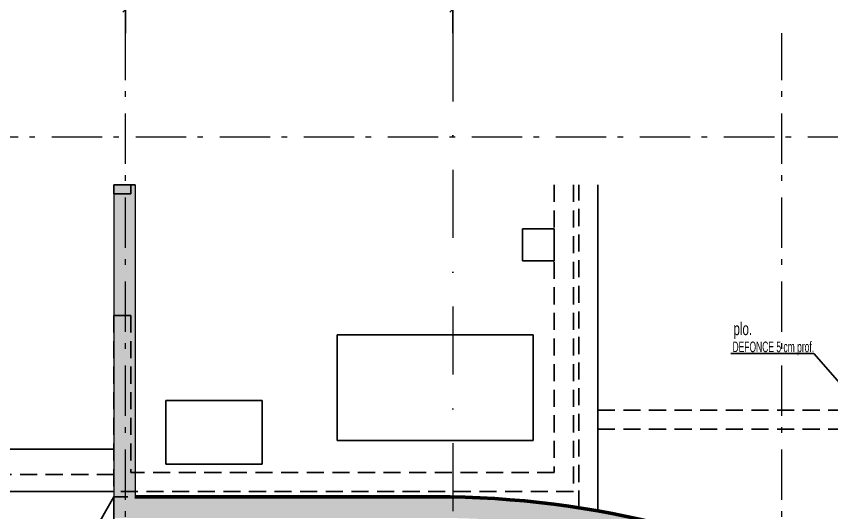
# Model space of a CAD drawing. Header units: centimetres. Extents: x 13865 to 22908, y -23237 to -19037.
# Drawn here: x 14992 to 15762, y -20922 to -20453 of the extents above; entities that cross this region are included whole.
import ezdxf

# ---------------------------------------------------------------- set-up
doc = ezdxf.new("R2010")
doc.units = ezdxf.units.CM
doc.header["$LTSCALE"] = 25.4
doc.header["$PDMODE"] = 1
doc.header["$PDSIZE"] = -2
for name, pattern in [('CACHEX2', [19.049999999999997, 12.7, -6.35]), ('Style de ligne -6', [1.0416400000000001, 0.625, -0.20828, 0.06943000000000005, -0.13893]), ('TIRETPTX2', [50.8, 25.4, -12.7, 0, -12.7])]:
    doc.linetypes.add(name, pattern=pattern)
for name, color, linetype in [('01_cote_gen', 4, 'Continuous'), ('01_linteaux', 2, 'Continuous'), ('01_murs_sup', 2, 'CACHEX2'), ('01_poch_murs', 253, 'Continuous'), ('01_texte', 230, 'Continuous'), ('AA_COTES', 2, 'Continuous')]:
    doc.layers.add(name, color=color, linetype=linetype)
doc.layers.add('01_murs_coup', color=5, linetype='Continuous', lineweight=60)
doc.layers.add('B Général', color=7, linetype='Continuous', lineweight=5)
doc.styles.add('ARIAL NA', font='ARIALN.TTF')
doc.styles.add('STYLE2', font='ARIALN.TTF')
doc.dimstyles.new('JB50', dxfattribs={"dimscale": 0.1, "dimtxt": 150, "dimasz": 15, "dimexe": 0.1, "dimexo": 0.1, "dimgap": 0.09, "dimtad": 1, "dimdec": 1, "dimdsep": 46, "dimtxsty": 'STYLE2', "dimblk1": 'BOND_G', "dimblk2": 'BOND_D', "dimsah": 1, "dimcen": 1.5, "dimdle": 0.01, "dimse1": 1, "dimse2": 1, "dimclrd": 4, "dimclre": 2, "dimclrt": 6, "dimazin": 2, "dimtfac": 2.333333333333333, "dimtdec": 1, "dimtix": 1, "dimtmove": 2, "dimatfit": 3, "dimldrblk": 'BOND_G', "dimfxl": 1, "dimtolj": 1, "dimtzin": 0, "dimarcsym": 0})

# ---------------------------------------------------------------- blocks, each defined once
blk = doc.blocks.new('BOND_G')
at = {"layer": 'AA_COTES', "color": 0}
for p, q in [((0, -5), (0, 14.99999999999999)), ((5, 0), (-5, 0)), ((1.767766952966312, 1.767766952966312), (-1.767766952966426, -1.767766952966426))]:
    blk.add_line(p, q, dxfattribs=at)
blk = doc.blocks.new('BOND_D')
at = {"layer": 'AA_COTES', "color": 0}
for p, q in [((5, 0), (-5, 0)), ((-1.767766952966312, -1.767766952966312), (1.767766952966426, 1.767766952966426)), ((0, 5), (0, -15))]:
    blk.add_line(p, q, dxfattribs=at)
blk = doc.blocks.new('*D267')
at = {"layer": '01_cote_gen', "color": 4, "lineweight": -2, "ltscale": 3, "transparency": 16777216}
blk.add_line((15096.20779611561, -20446.12489607877), (15402.25606408102, -20446.12489607877), dxfattribs=at)
at = {"layer": 'Defpoints', "color": 0, "ltscale": 3, "transparency": 16777216}
for p in [(15403.75606408102, -20446.12489607877), (15094.70779611561, -20656.53841644669), (15403.75606408102, -20656.53841644669)]:
    blk.add_point(p, dxfattribs=at)
at = {"layer": '01_cote_gen', "color": 4, "lineweight": -2, "ltscale": 3, "transparency": 16777216, "xscale": 1.5, "yscale": 1.5, "zscale": 1.5, "rotation": 180}
blk.add_blockref('BOND_G', (15094.70779611561, -20446.12489607877), dxfattribs=at)
at = {"layer": '01_cote_gen', "color": 4, "lineweight": -2, "ltscale": 3, "transparency": 16777216, "xscale": 1.5, "yscale": 1.5, "zscale": 1.5}
blk.add_blockref('BOND_D', (15403.75606408102, -20446.12489607877), dxfattribs=at)
at = {"layer": '01_cote_gen', "color": 6, "ltscale": 3, "transparency": 16777216, "insert": (15249.23193009832, -20438.45730126294), "char_height": 15, "attachment_point": 5, "style": 'STYLE2'}
blk.add_mtext('\\A1;309', dxfattribs=at)
blk = doc.blocks.new('*D382')
at = {"layer": '01_cote_gen', "color": 4, "lineweight": -2, "transparency": 16777216}
blk.add_line((15082.1355906872, -21003.07945012191), (14785.84209912176, -21003.07945012191), dxfattribs=at)
at = {"layer": 'Defpoints', "color": 0, "transparency": 16777216}
for p in [(14784.34209912176, -20901.7727391381), (15083.6355906872, -20926.77273897084), (14784.34209912176, -21003.07945012191)]:
    blk.add_point(p, dxfattribs=at)
at = {"layer": '01_cote_gen', "color": 4, "lineweight": -2, "transparency": 16777216, "xscale": 1.5, "yscale": 1.5, "zscale": 1.5, "rotation": 180}
blk.add_blockref('BOND_D', (14784.34209912176, -21003.07945012191), dxfattribs=at)
at = {"layer": '01_cote_gen', "color": 4, "lineweight": -2, "transparency": 16777216, "xscale": 1.5, "yscale": 1.5, "zscale": 1.5}
blk.add_blockref('BOND_G', (15083.6355906872, -21003.07945012191), dxfattribs=at)
at = {"layer": '01_cote_gen', "color": 6, "transparency": 16777216, "insert": (14933.98884490448, -20995.41185530609), "char_height": 15, "attachment_point": 5, "style": 'STYLE2'}
blk.add_mtext('\\A1;299.3', dxfattribs=at)

msp = doc.modelspace()

# ---------------------------------------------------------------- hatches: boundary and pattern name
at = {"layer": '01_poch_murs'}
h = msp.add_hatch(color=256, dxfattribs=at)
h.dxf.hatch_style = 1
h.paths.add_polyline_path([(15403.75606408102, -20906.9284271459, 0.004688125659406826), (15387.15190662271, -20906.77273897084), (15103.75618662146, -20906.77273897083), (15103.75618662146, -20612.08369411052), (15094.70779611561, -20612.08369411052), (15094.70779611561, -20926.77273897083), (15387.27250255698, -20926.77273897084, -0.004761632854848448), (15403.75606408102, -20926.92971986633)])
h.paths.add_polyline_path([(15403.75606408102, -20906.9284271459), (15403.75606408102, -20926.92971986632, -0.09249557791401751), (15714.70525571436, -20991.10020262474), (15714.70525571436, -20969.58296833909, 0.09028399830367882)])
h.paths.add_polyline_path([(15094.70779611561, -20612.08369411052), (15083.75618662146, -20612.08369411052), (15083.75618662146, -20926.77273897083), (15094.70779611561, -20926.77273897083)])

# ---------------------------------------------------------------- linework, layer by layer
at = {"layer": '01_linteaux'}
for p, q in [((15540.80460212924, -20612.08369411052), (15540.80460212924, -20920.1844307155)), ((15083.75618662146, -20861.77273913811), (14796.3576561724, -20861.77273913811)), ((15083.75618662146, -20901.77273913811), (14784.34209912176, -20901.77273913811)), ((15083.75618662147, -20906.77273897083), (15083.75618662147, -21406.76800429223))]:
    msp.add_line(p, q, dxfattribs=at)
at = {"layer": '01_linteaux', "linetype": 'Continuous'}
for p, q in [((15469.75618562813, -20653.73970616303), (15499.7561856281, -20653.73970616303)), ((15469.75618562813, -20683.73970616303), (15469.75618562813, -20653.73970616303)), ((15499.7561856281, -20653.73970616303), (15499.7561856281, -20683.73970616303)), ((15499.7561856281, -20683.73970616303), (15469.75618562813, -20683.73970616303)), ((15294.75618544047, -20753.7727389333), (15479.75618544047, -20753.7727389333)), ((15294.75618544047, -20853.59422990978), (15294.75618544047, -20753.7727389333)), ((15479.75618544047, -20753.7727389333), (15479.75618544047, -20853.59422990978)), ((15132.75618548511, -20815.96326174478), (15223.7561854851, -20815.96326174478)), ((15132.75618548511, -20875.96326174485), (15132.75618548511, -20815.96326174478)), ((15223.7561854851, -20815.96326174478), (15223.7561854851, -20875.96326174485)), ((15479.75618544047, -20853.59422990978), (15294.75618544047, -20853.59422990978)), ((15223.7561854851, -20875.96326174485), (15132.75618548511, -20875.96326174485))]:
    msp.add_line(p, q, dxfattribs=at)
at = {"layer": '01_murs_coup', "linetype": 'TIRETPTX2', "lineweight": 5, "ltscale": 0.1}
msp.add_line((15403.75606408102, -20468.62489607877), (15403.75606408102, -22736.0427469486), dxfattribs=at)
at = {"layer": '01_murs_coup', "linetype": 'Continuous', "lineweight": 5}
for p, q in [((15083.75618662146, -20612.08369411052), (15083.75618662146, -20926.77273897083)), ((15103.75618662146, -20612.08369411052), (15103.75618662146, -20906.77273897083)), ((15398.98067965266, -20906.77273897083), (15103.75618662146, -20906.77273897083)), ((15387.27250255697, -20906.77273897083), (15103.75618662146, -20906.77273897083))]:
    msp.add_line(p, q, dxfattribs=at)
at = {"layer": '01_murs_coup'}
msp.add_line((15387.15190662271, -20906.77273897084), (15103.6355906872, -20906.77273897084), dxfattribs=at)
msp.add_arc((15387.15190662271, -21792.2680040993), 885.4952651284653, 32.5301571263323, 90, dxfattribs=at)
at = {"layer": '01_murs_coup', "linetype": 'Continuous', "lineweight": 5}
msp.add_arc((15387.27250255697, -21792.2680040993), 885.495265128472, 55.03170159906274, 90, dxfattribs=at)
at = {"layer": '01_murs_sup', "ltscale": 0.05}
for p, q in [((15083.75618662147, -20612.08369411052), (15083.75618662147, -20620.47876437621)), ((15099.75618662147, -20612.08369411052), (15099.75618662147, -20620.47876437621)), ((15499.75618586478, -20612.08369411052), (15499.75618586478, -20883.7727391381)), ((15499.75618586478, -20612.08369411052), (15499.75618586478, -20883.7727391381)), ((15517.75618586478, -20612.08369411052), (15517.75618586478, -20901.7727391381)), ((15517.75618586478, -20612.08369411052), (15517.75618586478, -20901.7727391381)), ((15522.80460212924, -20917.11741014029), (15522.80460212924, -20612.08369411052)), ((15522.80460212924, -20917.11741014029), (15522.80460212924, -20612.08369411052)), ((15540.80460212924, -20825.04998099051), (15540.80460212924, -20612.08369411052)), ((15540.80460212924, -20825.04998099051), (15540.80460212924, -20612.08369411052)), ((15540.80460196981, -20612.08369411052), (15540.80460196981, -20825.04998083895)), ((15540.80460196981, -20612.08369411052), (15540.80460196981, -20825.04998083895)), ((15099.75618662147, -20620.47876437621), (15083.75618662147, -20620.47876437621)), ((15099.75618662147, -20735.47876437621), (15083.75618662147, -20735.47876437621)), ((15083.75618662147, -20735.47876437621), (15083.75618662147, -20901.77273913811)), ((15099.75618662147, -20735.47876437621), (15099.75618662147, -20883.77273913811)), ((15540.80460196981, -20825.04998083895), (15894.77030642821, -20825.04998083895)), ((15540.80460212924, -20843.04998099051), (15894.7703064282, -20843.04998099051)), ((15540.80460212924, -20843.04998099051), (15894.7703064282, -20843.04998099051)), ((15540.80460212924, -20920.1844307155), (15540.80460212924, -20843.04998099051)), ((15540.80460212924, -20920.1844307155), (15540.80460212924, -20843.04998099051)), ((15083.75618662146, -20885.77273913811), (14784.34209912176, -20885.77273913811)), ((15499.75618586478, -20883.7727391381), (15099.75618662147, -20883.77273913811)), ((15517.75618586478, -20901.7727391381), (15083.75618662147, -20901.77273913811)), ((15517.75618586478, -20901.7727391381), (15083.75618662147, -20901.77273913811)), ((15387.27250255698, -20906.77273897083), (15083.75618662147, -20906.77273897083)), ((15083.75618662147, -20906.77273897083), (15083.75618662147, -20956.76800429223))]:
    msp.add_line(p, q, dxfattribs=at)
msp.add_arc((15387.27250255698, -21792.2680040993), 885.4952651284706, 55.03170159053889, 90, dxfattribs=at)
at = {"layer": '01_poch_murs'}
msp.add_line((15083.75618662146, -20612.08369411052), (15103.75618662146, -20612.08369411052), dxfattribs=at)
at = {"layer": '01_texte'}
for p, q in [((15666.51780153852, -20771.33856683497), (15745.06975133021, -20771.33856683497)), ((15745.06975133021, -20771.33856683497), (15778.4463990901, -20809.49659301673)), ((14917.46285364137, -21196.87727101768), (15083.75618662146, -20906.77273897085))]:
    msp.add_line(p, q, dxfattribs=at)
at = {"layer": 'B Général', "color": 1, "linetype": 'Style de ligne -6', "lineweight": 13, "ltscale": 3}
msp.add_line((15094.70779611561, -22814.77262470069), (15094.70779611561, -20468.62489607877), dxfattribs=at)
at = {"layer": 'B Général', "color": 1, "linetype": 'Style de ligne -6', "lineweight": 13, "ltscale": 3, "true_color": 0xff0000}
for p, q in [((15714.70525571436, -22814.77262470069), (15714.70525571436, -20468.62489607877)), ((16421.96540270527, -20567.0987458182), (14135.31860436886, -20567.0987458182))]:
    msp.add_line(p, q, dxfattribs=at)

# ---------------------------------------------------------------- texts
at = {"layer": '01_texte'}
for s, height, style, width, p in [('plo.', 12, 'ARIAL NA', 0.8, (15668.93210892976, -20754.06553472775)), ('DEFONCE 5 cm prof.', 10, 'STYLE2', 0.7, (15668.09202580211, -20770.16329763826))]:
    msp.add_text(s, height=height, dxfattribs=dict(at, style=style, width=width)).set_placement(p)

# ---------------------------------------------------------------- dimensions: what is measured, and where the dimension line sits
at = {"layer": '01_cote_gen', "ltscale": 3}
dim = msp.add_linear_dim(base=(15403.75606408102, -20446.12489607877), p1=(15094.70779611561, -20656.53841644669), p2=(15403.75606408102, -20656.53841644669), dimstyle='JB50', dxfattribs=at)
dim.commit()
dim.dimension.update_dxf_attribs({"geometry": '*D267', "text_midpoint": (15249.23193009832, -20438.45730126294)})
at = {"layer": '01_cote_gen'}
dim = msp.add_linear_dim(base=(14784.34209912176, -21003.07945012191), p1=(15083.6355906872, -20926.77273897084), p2=(14784.34209912176, -20901.7727391381), dimstyle='JB50', dxfattribs=at)
dim.commit()
dim.dimension.update_dxf_attribs({"geometry": '*D382', "text_midpoint": (14933.98884490448, -20995.41185530609)})

doc.saveas('drawing.dxf')
